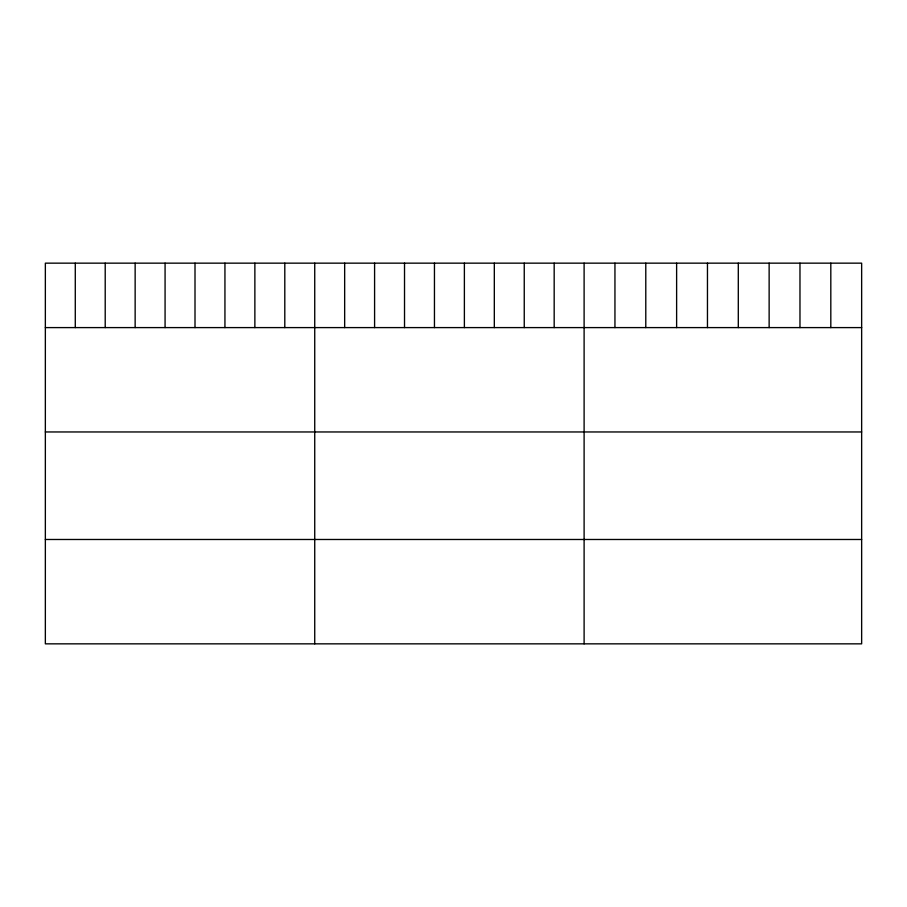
<?xml version="1.0" encoding="UTF-8"?>
<svg xmlns="http://www.w3.org/2000/svg" width="907" height="907" viewBox="0 0 907 907"><rect width="100%" height="100%" fill="white"/><g stroke="black" fill="none" stroke-linecap="round" stroke-linejoin="round"><path stroke-width="1.36" d="M861.65 327.597L861.65 643.845L45.35 643.845L45.35 263.155L861.65 263.155L861.65 327.597L45.35 327.597M45.35 431.959L861.65 431.959M45.35 539.484L861.65 539.484M830.812 263.155L830.812 327.597M799.974 263.155L799.974 327.597M769.136 263.155L769.136 327.597M738.298 263.155L738.298 327.597M707.46 263.155L707.46 327.597M676.622 263.155L676.622 327.597M645.784 263.155L645.784 327.597M614.946 263.155L614.946 327.597M584.108 263.155L584.108 643.845M554.177 263.155L554.177 327.597M524.246 263.155L524.246 327.597M494.315 263.155L494.315 327.597M464.384 263.155L464.384 327.597M434.453 263.155L434.453 327.597M404.522 263.155L404.522 327.597M374.591 263.155L374.591 327.597M344.66 263.155L344.66 327.597M314.729 263.155L314.729 643.845M284.798 263.155L284.798 327.597M254.867 263.155L254.867 327.597M224.936 263.155L224.936 327.597M195.005 263.155L195.005 327.597M165.074 263.155L165.074 327.597M135.143 263.155L135.143 327.597M105.212 263.155L105.212 327.597M75.281 263.155L75.281 327.597"/></g></svg>
